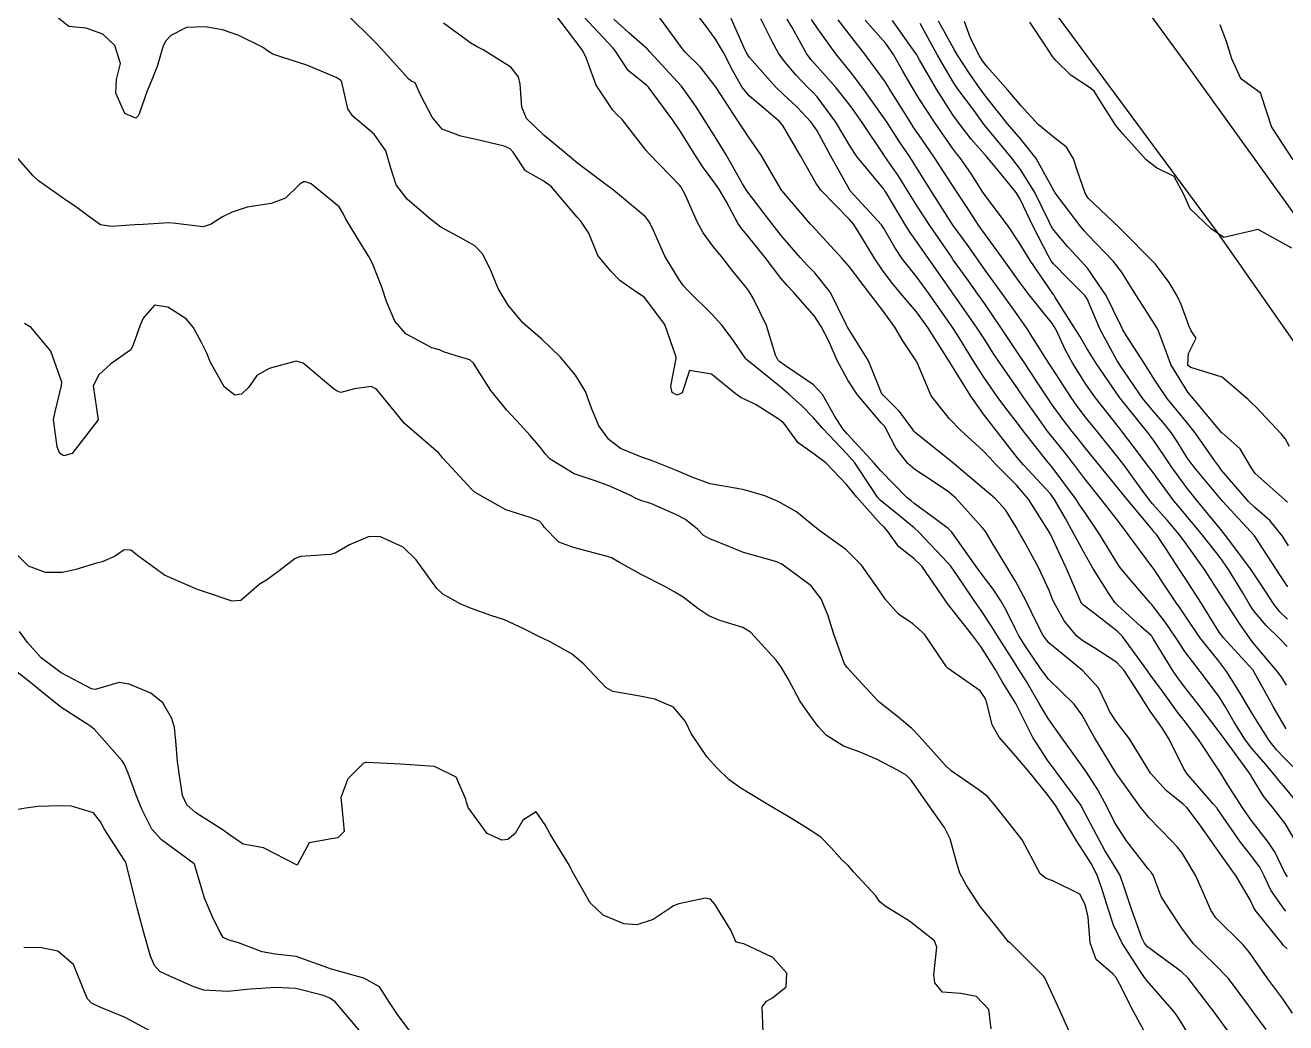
# Model space of a CAD drawing. Header units: metres. Extents: x 298520 to 308411, y 7433745 to 7450750.
# Drawn here: x 300041.2 to 300115.2, y 7449167.7 to 7449226.3 of the extents above; entities that cross this region are included whole.
import ezdxf

# ---------------------------------------------------------------- set-up
doc = ezdxf.new("R2010")
doc.units = ezdxf.units.M
doc.header["$LTSCALE"] = 10
for name, color, linetype in [('Curvas de Nivel 1m', 11, 'Continuous'), ('Curvas de Nivel 5m', 15, 'Continuous'), ('Linha Férrea', 251, 'TRACKS')]:
    doc.layers.add(name, color=color, linetype=linetype)
doc.linetypes.add('TRACKS', pattern='A,0.15,[130,ltypeshp.shx,S=0.25,R=0,X=0,Y=0],0.15', length=0.3)

msp = doc.modelspace()

# ---------------------------------------------------------------- linework, layer by layer
at = {"layer": 'Curvas de Nivel 1m', "flags": 128}
for points, elevation in [([(300109.967, 7449166.321), (300109.058, 7449167.792), (300108.848, 7449168.121), (300108.682, 7449168.336), (300107.09, 7449170.171), (300106.953, 7449170.361), (300106.627, 7449170.835), (300105.628, 7449172.375), (300105.129, 7449173.424), (300104.799, 7449174.385), (300104.41, 7449175.646), (300104.136, 7449176.395), (300103.811, 7449177.042), (300103.179, 7449178.035), (300102.931, 7449178.413), (300102.566, 7449179.042), (300101.739, 7449180.425), (300101.22, 7449181.119), (300100.14, 7449182.441), (300099.249, 7449183.501), (300098.395, 7449184.463), (300097.991, 7449185.19), (300097.678, 7449186.474), (300097.574, 7449186.764), (300097.29, 7449187.18), (300095.409, 7449188.499), (300095.304, 7449188.592), (300094.02, 7449190.513), (300093.339, 7449191.12), (300092.497, 7449191.686), (300091.729, 7449192.544), (300091.361, 7449193.098), (300090.322, 7449194.561), (300089.392, 7449195.49), (300087.873, 7449196.585), (300087.407, 7449196.956), (300086.501, 7449197.691), (300085.42, 7449198.298), (300084.628, 7449198.628), (300083.428, 7449198.994), (300083.015, 7449199.06), (300081.433, 7449199.344), (300080.407, 7449199.712), (300079.444, 7449200.128), (300077.982, 7449200.705), (300077.455, 7449200.886), (300076.15, 7449201.42), (300075.465, 7449201.941), (300074.893, 7449202.746), (300074.448, 7449203.791), (300074.094, 7449204.754), (300073.513, 7449205.722), (300072.623, 7449206.769), (300071.533, 7449207.837), (300071.022, 7449208.272), (300070.419, 7449208.797), (300069.558, 7449209.833), (300068.977, 7449210.816), (300068.537, 7449211.867), (300068.077, 7449212.825), (300067.598, 7449213.311), (300066.612, 7449213.854), (300065.608, 7449214.412), (300065.006, 7449214.866), (300063.63, 7449216.05), (300062.972, 7449216.887), (300062.666, 7449217.876), (300062.372, 7449218.893), (300061.677, 7449219.864), (300060.44, 7449220.919), (300060.131, 7449221.357), (300059.789, 7449222.929), (300059.769, 7449222.985), (300059.714, 7449223.045), (300059.443, 7449223.205), (300057.723, 7449223.914), (300056.323, 7449224.368), (300055.729, 7449224.558), (300055.482, 7449224.725), (300055.129, 7449224.979), (300053.743, 7449225.669), (300052.765, 7449225.992), (300051.75, 7449226.179), (300050.661, 7449226.125), (300049.742, 7449225.656), (300049.446, 7449225.344), (300049.292, 7449225.054), (300048.933, 7449223.846), (300048.617, 7449223.061), (300048.354, 7449222.416), (300047.884, 7449221.068), (300047.82, 7449220.94), (300047.689, 7449220.807), (300047.041, 7449221.077), (300046.506, 7449222.281), (300046.542, 7449223.082), (300046.777, 7449224.024), (300046.442, 7449225.083), (300045.743, 7449225.742), (300044.771, 7449226.082), (300043.749, 7449226.191), (300042.562, 7449227.132)], 698), ([(300112.53, 7449166.295), (300111.063, 7449168.31), (300109.517, 7449170.326), (300109.097, 7449170.712), (300108.148, 7449171.389), (300107.111, 7449172.151), (300106.944, 7449172.362), (300106.789, 7449172.692), (300106.17, 7449174.37), (300105.696, 7449175.836), (300105.489, 7449176.377), (300105.168, 7449176.925), (300104.607, 7449177.818), (300104.29, 7449178.393), (300103.271, 7449180.35), (300103.242, 7449180.41), (300103.232, 7449180.429), (300103.213, 7449180.456), (300101.753, 7449182.425), (300101.243, 7449183.117), (300100.388, 7449184.439), (300099.48, 7449186.249), (300099.377, 7449186.449), (300099.284, 7449186.604), (300098.574, 7449187.739), (300098.161, 7449188.467), (300097.322, 7449189.782), (300096.794, 7449190.485), (300095.351, 7449192.333), (300095.231, 7449192.501), (300094.981, 7449192.881), (300093.859, 7449194.515), (300093.387, 7449194.952), (300092.504, 7449195.643), (300091.867, 7449196.543), (300091.652, 7449196.793), (300091.408, 7449197.019), (300090.039, 7449198.564), (300089.434, 7449199.302), (300088.223, 7449200.582), (300087.458, 7449201.143), (300086.602, 7449201.74), (300085.976, 7449202.612), (300085.753, 7449202.893), (300085.478, 7449203.12), (300084.134, 7449203.986), (300083.489, 7449204.289), (300083.243, 7449204.397), (300082.902, 7449204.649), (300081.509, 7449205.769), (300080.204, 7449205.991), (300079.771, 7449204.687), (300079.491, 7449204.536), (300079.195, 7449204.693), (300079.114, 7449205.078), (300079.433, 7449206.691), (300079.435, 7449206.779), (300078.76, 7449208.698), (300077.566, 7449210.276), (300076.905, 7449210.72), (300076.127, 7449211.281), (300075.584, 7449211.827), (300074.816, 7449212.748), (300074.306, 7449214.053), (300073.818, 7449214.758), (300073.617, 7449215.001), (300072.099, 7449216.775), (300071.646, 7449217.109), (300070.578, 7449217.722), (300069.85, 7449218.807), (300069.666, 7449219.002), (300069.321, 7449219.161), (300067.674, 7449219.552), (300066.773, 7449219.747), (300065.682, 7449220.159), (300065.1, 7449220.866), (300064.4, 7449222.179), (300064.094, 7449222.876), (300063.843, 7449223.007), (300063.715, 7449223.094), (300062.095, 7449224.896), (300061.738, 7449225.269), (300060.055, 7449226.926)], 699), ([(300115.644, 7449168.254), (300115.075, 7449169.095), (300114.199, 7449170.273), (300113.737, 7449170.918), (300113.108, 7449171.83), (300112.714, 7449172.294), (300111.136, 7449173.862), (300110.843, 7449174.313), (300110.609, 7449174.855), (300109.969, 7449176.322), (300109.176, 7449177.638), (300108.868, 7449178.023), (300108.564, 7449178.339), (300107.204, 7449179.757), (300106.711, 7449180.365), (300105.313, 7449182.299), (300105.254, 7449182.38), (300105.233, 7449182.41), (300104.034, 7449184.398), (300103.759, 7449184.894), (300103.276, 7449185.754), (300102.788, 7449186.415), (300102.029, 7449187.157), (300101.297, 7449187.878), (300100.871, 7449188.434), (300099.936, 7449189.832), (300099.538, 7449190.448), (300099.337, 7449190.841), (300098.809, 7449191.919), (300098.502, 7449192.463), (300098.045, 7449193.155), (300097.369, 7449194.063), (300097.053, 7449194.483), (300096.191, 7449195.692), (300095.621, 7449196.498), (300095.405, 7449196.724), (300094.642, 7449197.277), (300093.42, 7449198.185), (300093.231, 7449198.332), (300093.009, 7449198.526), (300091.446, 7449200.108), (300091.051, 7449200.554), (300089.47, 7449202.28), (300089.222, 7449202.573), (300088.735, 7449203.323), (300088.018, 7449204.585), (300087.501, 7449205.161), (300085.858, 7449206.275), (300085.521, 7449206.506), (300085.406, 7449206.621), (300085.259, 7449206.889), (300084.736, 7449208.628), (300083.956, 7449210.247), (300083.711, 7449210.639), (300083.575, 7449210.831), (300082.764, 7449211.831), (300082.103, 7449212.662), (300081.872, 7449212.942), (300081.599, 7449213.268), (300081.01, 7449214.079), (300080.689, 7449214.679), (300079.923, 7449216.403), (300079.768, 7449216.688), (300079.721, 7449216.766), (300079.645, 7449216.862), (300077.845, 7449218.708), (300077.666, 7449218.919), (300076.264, 7449220.731), (300075.965, 7449221.005), (300075.698, 7449221.269), (300074.718, 7449222.75), (300074.14, 7449224.345), (300073.95, 7449224.758), (300073.737, 7449225.057), (300072.425, 7449226.773)], 701), ([(300115.322, 7449172.047), (300115.113, 7449172.236), (300115.007, 7449172.369), (300113.474, 7449174.285), (300113.349, 7449174.491), (300113.149, 7449174.916), (300112.334, 7449176.298), (300111.179, 7449177.922), (300110.903, 7449178.313), (300110.15, 7449179.37), (300109.426, 7449180.328), (300109.215, 7449180.532), (300108.213, 7449181.336), (300107.301, 7449182.359), (300107.234, 7449182.46), (300106.064, 7449184.372), (300105.273, 7449185.388), (300104.882, 7449185.989), (300104.713, 7449186.389), (300104.25, 7449187.354), (300103.303, 7449188.379), (300101.327, 7449190.007), (300100.996, 7449190.433), (300100.621, 7449191.156), (300099.993, 7449192.444), (300099.365, 7449193.63), (300099.057, 7449194.142), (300098.853, 7449194.458), (300097.986, 7449195.879), (300097.639, 7449196.476), (300097.545, 7449196.619), (300097.406, 7449196.779), (300095.857, 7449198.496), (300095.429, 7449198.876), (300094.359, 7449199.59), (300093.448, 7449200.19), (300093.047, 7449200.526), (300092.344, 7449201.419), (300091.775, 7449202.545), (300091.658, 7449202.731), (300091.477, 7449202.923), (300090.076, 7449204.564), (300089.506, 7449205.416), (300088.888, 7449206.576), (300088.399, 7449207.716), (300087.956, 7449208.586), (300087.552, 7449209.181), (300086.306, 7449210.609), (300085.949, 7449210.987), (300085.581, 7449211.405), (300084.651, 7449212.629), (300083.606, 7449213.942), (300083.28, 7449214.315), (300083.051, 7449214.648), (300082.38, 7449215.904), (300081.931, 7449216.657), (300081.647, 7449217.069), (300080.965, 7449217.979), (300080.516, 7449218.677), (300080.201, 7449219.212), (300079.683, 7449220.031), (300079.224, 7449220.695), (300077.798, 7449222.623), (300077.731, 7449222.71), (300077.713, 7449222.726), (300076.611, 7449223.616), (300075.861, 7449224.738), (300075.735, 7449224.908), (300074.01, 7449226.758)], 702), ([(300115.247, 7449174.259), (300115.144, 7449174.37), (300114.359, 7449175.476), (300113.993, 7449176.278), (300113.719, 7449176.833), (300113.176, 7449177.55), (300112.586, 7449178.296), (300111.213, 7449180.284), (300111.195, 7449180.31), (300110.973, 7449180.555), (300109.43, 7449182.328), (300109.238, 7449182.64), (300108.398, 7449184.343), (300107.957, 7449185.037), (300107.279, 7449185.99), (300107.032, 7449186.363), (300106.607, 7449187.049), (300105.741, 7449188.376), (300105.31, 7449188.847), (300104.018, 7449189.698), (300103.329, 7449190.124), (300102.976, 7449190.405), (300102.228, 7449191.303), (300101.597, 7449192.426), (300101.525, 7449192.598), (300101.359, 7449193.036), (300100.712, 7449194.437), (300099.869, 7449195.972), (300099.596, 7449196.448), (300099.406, 7449196.804), (300098.775, 7449197.818), (300098.176, 7449198.469), (300097.432, 7449199.114), (300095.781, 7449200.497), (300095.456, 7449200.76), (300094.283, 7449201.693), (300093.471, 7449202.35), (300093.391, 7449202.44), (300093.338, 7449202.522), (300092.541, 7449203.592), (300091.583, 7449204.549), (300091.495, 7449204.672), (300090.724, 7449206.558), (300089.542, 7449208.478), (300089.483, 7449208.571), (300089.419, 7449208.698), (300088.5, 7449210.581), (300087.584, 7449211.724), (300087.15, 7449212.158), (300086.737, 7449212.603), (300086.196, 7449213.208), (300085.606, 7449213.918), (300085.048, 7449214.626), (300083.64, 7449216.46), (300083.516, 7449216.641), (300083.327, 7449216.962), (300082.37, 7449218.653), (300081.68, 7449219.768), (300081.333, 7449220.311), (300081.118, 7449220.669), (300080.563, 7449221.539), (300079.732, 7449222.69), (300077.886, 7449224.708), (300077.735, 7449224.865), (300076.649, 7449225.827), (300075.761, 7449226.626)], 703), ([(300115.343, 7449176.258), (300115.166, 7449176.549), (300114.613, 7449177.704), (300114.234, 7449178.274), (300113.202, 7449179.593), (300112.714, 7449180.295), (300111.808, 7449181.724), (300111.445, 7449182.308), (300111.238, 7449182.637), (300110.119, 7449184.321), (300109.274, 7449185.437), (300108.879, 7449185.936), (300108.588, 7449186.34), (300108.042, 7449187.1), (300107.3, 7449188.11), (300107.119, 7449188.362), (300106.615, 7449189.066), (300105.648, 7449190.377), (300105.336, 7449190.694), (300104.014, 7449191.726), (300103.351, 7449192.215), (300103.26, 7449192.31), (300103.207, 7449192.402), (300102.645, 7449193.69), (300102.337, 7449194.416), (300101.403, 7449196.43), (300100.128, 7449198.443), (300099.435, 7449199.251), (300098.2, 7449200.469), (300097.849, 7449200.867), (300097.461, 7449201.285), (300096.124, 7449202.493), (300095.479, 7449203.151), (300094.409, 7449204.511), (300093.581, 7449206.46), (300093.547, 7449206.52), (300093.523, 7449206.552), (300092.744, 7449207.74), (300092.274, 7449208.539), (300091.558, 7449209.544), (300090.769, 7449210.558), (300089.588, 7449212.101), (300089.186, 7449212.574), (300087.61, 7449214.275), (300087.46, 7449214.441), (300087.329, 7449214.594), (300085.642, 7449216.57), (300085.604, 7449216.62), (300085.544, 7449216.721), (300084.416, 7449218.632), (300083.679, 7449219.716), (300083.043, 7449220.647), (300081.772, 7449222.6), (300081.731, 7449222.66), (300081.713, 7449222.69), (300080.862, 7449223.811), (300079.963, 7449224.687), (300079.849, 7449224.802), (300079.737, 7449224.954), (300078.477, 7449226.703)], 704), ([(300116.22, 7449180.25), (300115.225, 7449181.476), (300114.86, 7449181.896), (300114.565, 7449182.27), (300113.954, 7449182.993), (300113.248, 7449183.791), (300112.872, 7449184.294), (300112.217, 7449185.353), (300111.665, 7449186.306), (300111.289, 7449186.888), (300110.21, 7449188.321), (300109.32, 7449189.497), (300108.755, 7449190.339), (300108.184, 7449191.19), (300107.352, 7449192.27), (300107.279, 7449192.361), (300106.667, 7449193.06), (300105.545, 7449194.378), (300105.377, 7449194.625), (300104.3, 7449196.391), (300103.416, 7449197.689), (300103.132, 7449198.116), (300102.941, 7449198.407), (300101.452, 7449200.395), (300101.424, 7449200.43), (300101.291, 7449200.595), (300099.819, 7449202.447), (300099.477, 7449202.895), (300098.8, 7449203.774), (300098.282, 7449204.468), (300097.51, 7449205.597), (300096.944, 7449206.486), (300095.935, 7449208.1), (300095.682, 7449208.499), (300095.546, 7449208.697), (300094.273, 7449210.513), (300093.582, 7449211.45), (300093.11, 7449212.049), (300092.728, 7449212.533), (300092.268, 7449213.209), (300091.611, 7449214.376), (300091.491, 7449214.551), (300089.643, 7449216.551), (300089.628, 7449216.57), (300089.602, 7449216.611), (300088.512, 7449218.582), (300087.686, 7449220.111), (300087.347, 7449220.595), (300086.539, 7449221.445), (300085.709, 7449222.218), (300085.289, 7449222.624), (300083.73, 7449224.375), (300083.559, 7449224.642), (300083.404, 7449224.977), (300082.659, 7449226.651)], 706), ([(300116.142, 7449182.251), (300115.242, 7449183.163), (300114.702, 7449183.722), (300114.263, 7449184.275), (300113.276, 7449185.849), (300113.018, 7449186.293), (300112.625, 7449186.961), (300111.79, 7449188.305), (300111.312, 7449188.921), (300110.197, 7449190.321), (300109.345, 7449191.572), (300109.047, 7449192.032), (300108.83, 7449192.338), (300108.229, 7449193.215), (300107.465, 7449194.359), (300107.375, 7449194.489), (300105.983, 7449196.374), (300105.41, 7449197.126), (300104.429, 7449198.39), (300103.442, 7449199.641), (300102.846, 7449200.409), (300102.235, 7449201.193), (300101.47, 7449202.138), (300101.242, 7449202.432), (300100.628, 7449203.292), (300099.823, 7449204.447), (300099.5, 7449204.915), (300098.422, 7449206.467), (300098.06, 7449207.004), (300097.536, 7449207.825), (300097.107, 7449208.484), (300096.039, 7449210.022), (300095.704, 7449210.498), (300095.649, 7449210.574), (300095.575, 7449210.68), (300094.292, 7449212.513), (300093.603, 7449213.482), (300093.175, 7449214.093), (300092.901, 7449214.531), (300091.783, 7449216.406), (300091.695, 7449216.549), (300091.675, 7449216.582), (300091.644, 7449216.621), (300090.043, 7449218.566), (300089.671, 7449219.129), (300088.807, 7449220.579), (300087.708, 7449222.052), (300087.449, 7449222.332), (300087.174, 7449222.598), (300086.458, 7449223.347), (300085.729, 7449224.206), (300085.436, 7449224.623), (300085.068, 7449225.302), (300084.4, 7449226.634)], 707), ([(300115.263, 7449184.954), (300114.508, 7449186.272), (300114.067, 7449187.055), (300113.396, 7449188.289), (300113.305, 7449188.412), (300111.588, 7449190.307), (300111.336, 7449190.64), (300110.287, 7449192.321), (300109.367, 7449193.751), (300109.138, 7449194.101), (300108.98, 7449194.336), (300108.195, 7449195.544), (300107.639, 7449196.356), (300107.535, 7449196.489), (300107.406, 7449196.637), (300105.962, 7449198.375), (300105.433, 7449199.028), (300104.327, 7449200.391), (300103.463, 7449201.451), (300103.043, 7449201.981), (300102.695, 7449202.412), (300102.164, 7449203.104), (300101.489, 7449204.039), (300101.22, 7449204.433), (300100.64, 7449205.304), (300099.894, 7449206.446), (300099.528, 7449206.991), (300098.941, 7449207.863), (300098.543, 7449208.465), (300097.564, 7449209.902), (300097.16, 7449210.476), (300096.497, 7449211.401), (300095.711, 7449212.498), (300095.662, 7449212.568), (300095.595, 7449212.661), (300094.324, 7449214.513), (300093.629, 7449215.582), (300093.047, 7449216.529), (300092.502, 7449217.388), (300091.695, 7449218.55), (300091.68, 7449218.567), (300091.663, 7449218.597), (300090.355, 7449220.563), (300089.702, 7449221.476), (300088.821, 7449222.579), (300087.725, 7449223.822), (300087.361, 7449224.227), (300087.085, 7449224.6), (300086.234, 7449226.134), (300085.958, 7449226.617)], 708), ([(300115.295, 7449187.518), (300115.005, 7449187.97), (300114.799, 7449188.268), (300113.329, 7449190.008), (300113.104, 7449190.292), (300112.557, 7449191.082), (300111.758, 7449192.306), (300111.359, 7449192.945), (300110.463, 7449194.319), (300109.395, 7449195.818), (300108.999, 7449196.336), (300108.272, 7449197.208), (300107.421, 7449198.166), (300107.261, 7449198.362), (300106.749, 7449199.052), (300105.78, 7449200.377), (300105.457, 7449200.805), (300104.175, 7449202.393), (300103.481, 7449203.257), (300102.982, 7449203.902), (300102.626, 7449204.413), (300101.518, 7449206.128), (300101.322, 7449206.432), (300100.949, 7449207.016), (300100.043, 7449208.445), (300099.553, 7449209.15), (300098.616, 7449210.46), (300097.587, 7449211.886), (300097.34, 7449212.224), (300097.163, 7449212.476), (300096.516, 7449213.4), (300095.694, 7449214.499), (300095.615, 7449214.62), (300094.431, 7449216.512), (300093.655, 7449217.753), (300093.359, 7449218.224), (300093.152, 7449218.528), (300092.549, 7449219.414), (300091.819, 7449220.548), (300091.686, 7449220.755), (300090.4, 7449222.563), (300089.722, 7449223.44), (300088.805, 7449224.579), (300087.755, 7449226.044), (300087.387, 7449226.596)], 709), ([(300115.344, 7449191.396), (300114.903, 7449191.821), (300114.538, 7449192.272), (300114.07, 7449192.989), (300113.371, 7449194.063), (300113.213, 7449194.292), (300112.73, 7449194.949), (300111.708, 7449196.307), (300111.407, 7449196.687), (300110.063, 7449198.324), (300109.435, 7449199.106), (300108.52, 7449200.344), (300108.093, 7449200.985), (300107.468, 7449201.904), (300107.125, 7449202.363), (300105.493, 7449204.38), (300104.127, 7449206.394), (300103.532, 7449207.316), (300103.136, 7449208.004), (300102.899, 7449208.41), (300101.674, 7449210.326), (300101.608, 7449210.429), (300101.592, 7449210.449), (300101.573, 7449210.471), (300100.231, 7449212.444), (300099.603, 7449213.468), (300098.951, 7449214.457), (300097.639, 7449216.193), (300097.448, 7449216.473), (300096.744, 7449217.574), (300096.095, 7449218.494), (300095.906, 7449218.737), (300095.668, 7449219.044), (300094.647, 7449220.51), (300093.704, 7449221.944), (300093.345, 7449222.526), (300092.753, 7449223.564), (300092.194, 7449224.543), (300091.742, 7449225.183), (300090.532, 7449226.562)], 711), ([(300115.363, 7449193.291), (300114.979, 7449193.876), (300114.724, 7449194.27), (300113.403, 7449196.29), (300111.548, 7449198.309), (300111.425, 7449198.448), (300109.854, 7449200.326), (300109.458, 7449200.875), (300108.902, 7449201.773), (300108.518, 7449202.344), (300108.05, 7449202.922), (300107.485, 7449203.559), (300106.835, 7449204.367), (300105.521, 7449206.281), (300105.457, 7449206.381), (300105.341, 7449206.566), (300104.347, 7449208.392), (300103.57, 7449210.193), (300103.437, 7449210.402), (300102.504, 7449211.338), (300101.591, 7449212.259), (300101.464, 7449212.431), (300101.289, 7449212.74), (300100.407, 7449214.442), (300099.637, 7449216.046), (300099.396, 7449216.452), (300098.178, 7449217.945), (300097.733, 7449218.469), (300097.664, 7449218.55), (300096.762, 7449219.572), (300096.046, 7449220.495), (300095.69, 7449220.995), (300094.723, 7449222.51), (300093.73, 7449224.231), (300093.628, 7449224.418), (300093.562, 7449224.523), (300093.118, 7449225.154), (300092.128, 7449226.545)], 712), ([(300115.394, 7449195.697), (300115.06, 7449196.265), (300114.314, 7449197.179), (300113.419, 7449197.947), (300113.061, 7449198.294), (300111.451, 7449200.171), (300111.34, 7449200.311), (300111.052, 7449200.719), (300109.914, 7449202.326), (300109.479, 7449202.892), (300108.821, 7449203.675), (300108.276, 7449204.348), (300107.51, 7449205.488), (300106.965, 7449206.366), (300105.882, 7449208.034), (300105.664, 7449208.379), (300105.547, 7449208.634), (300104.685, 7449210.389), (300103.589, 7449212.007), (300103.405, 7449212.217), (300103.218, 7449212.406), (300102.444, 7449213.26), (300101.611, 7449214.228), (300101.485, 7449214.431), (300101.368, 7449214.681), (300100.503, 7449216.441), (300099.656, 7449217.802), (300099.152, 7449218.455), (300097.681, 7449220.24), (300097.577, 7449220.367), (300097.493, 7449220.473), (300096.908, 7449221.268), (300095.995, 7449222.496), (300095.878, 7449222.661), (300095.717, 7449222.909), (300094.785, 7449224.509), (300093.761, 7449226.375)], 713), ([(300115.351, 7449198.261), (300113.448, 7449199.948), (300113.205, 7449200.292), (300112.573, 7449201.402), (300111.52, 7449202.309), (300111.49, 7449202.327), (300111.473, 7449202.349), (300109.822, 7449204.327), (300109.499, 7449204.722), (300108.493, 7449206.345), (300108.227, 7449207.047), (300107.745, 7449208.357), (300107.676, 7449208.49), (300107.548, 7449208.696), (300106.481, 7449210.371), (300105.587, 7449211.786), (300105.126, 7449212.385), (300103.609, 7449213.962), (300103.396, 7449214.189), (300103.213, 7449214.406), (300101.79, 7449216.278), (300101.686, 7449216.429), (300101.668, 7449216.454), (300101.644, 7449216.516), (300100.58, 7449218.441), (300099.674, 7449219.582), (300098.92, 7449220.458), (300097.706, 7449221.982), (300097.332, 7449222.476), (300096.662, 7449223.426), (300095.961, 7449224.497), (300095.739, 7449224.887), (300094.838, 7449226.509)], 714), ([(300115.602, 7449213.174), (300113.613, 7449214.28), (300111.608, 7449213.808), (300110.858, 7449214.318), (300109.63, 7449215.493), (300109.248, 7449216.336), (300108.685, 7449217.376), (300107.658, 7449217.893), (300107.049, 7449218.366), (300105.678, 7449219.89), (300105.267, 7449220.384), (300104.427, 7449221.668), (300103.992, 7449222.397), (300103.715, 7449222.607), (300102.626, 7449223.321), (300101.731, 7449224.194), (300101.541, 7449224.432), (300101.14, 7449225.038), (300100.209, 7449226.446)], 716), ([(300111.369, 7449226.314), (300111.748, 7449225.33), (300112.058, 7449224.305), (300112.586, 7449223.161), (300113.714, 7449222.34), (300113.764, 7449222.279), (300113.787, 7449222.204), (300114.4, 7449220.273), (300115.664, 7449218.37)], 716), ([(300107.049, 7449166.999), (300106.29, 7449168.368), (300105.482, 7449169.981), (300105.257, 7449170.378), (300105.095, 7449170.554), (300104.112, 7449171.404), (300103.747, 7449172.4), (300103.631, 7449173.907), (300103.515, 7449174.404), (300103.428, 7449174.688), (300103.151, 7449175.254), (300101.557, 7449176.028), (300101.16, 7449176.168), (300100.808, 7449176.434), (300100.421, 7449177.187), (300099.759, 7449178.444), (300099.194, 7449179.171), (300098.154, 7449180.466), (300097.723, 7449180.978), (300097.222, 7449181.363), (300095.582, 7449182.497), (300095.238, 7449182.815), (300093.727, 7449184.515), (300093.268, 7449184.981), (300092.428, 7449185.687), (300091.33, 7449186.549), (300091.309, 7449186.575), (300091.283, 7449186.598), (300089.445, 7449188.569), (300089.306, 7449188.805), (300088.674, 7449190.58), (300088.356, 7449191.597), (300087.951, 7449192.591), (300087.364, 7449193.345), (300085.632, 7449194.616), (300085.467, 7449194.702), (300085.384, 7449194.737), (300085.199, 7449194.807), (300083.39, 7449195.308), (300082.43, 7449195.692), (300081.397, 7449196.108), (300081.035, 7449196.31), (300080.679, 7449196.677), (300079.971, 7449197.247), (300079.412, 7449197.548), (300077.94, 7449198.183), (300077.419, 7449198.348), (300077.153, 7449198.447), (300076.629, 7449198.722), (300075.431, 7449199.251), (300074.665, 7449199.517), (300073.441, 7449199.935), (300072.028, 7449200.781), (300071.744, 7449201.074), (300071.46, 7449201.464), (300070.858, 7449202.181), (300070.29, 7449202.798), (300069.486, 7449203.663), (300068.537, 7449204.82), (300067.519, 7449206.432), (300067.298, 7449206.611), (300066.508, 7449206.845), (300065.754, 7449207.085), (300065.526, 7449207.197), (300065.064, 7449207.328), (300063.536, 7449208.148), (300062.903, 7449208.886), (300062.403, 7449210.049), (300062.132, 7449210.894), (300061.587, 7449212.269), (300061.369, 7449212.682), (300061.231, 7449212.905), (300060.612, 7449213.924), (300060.005, 7449214.924), (300059.875, 7449215.176), (300059.63, 7449215.61), (300057.979, 7449216.947), (300057.644, 7449217.079), (300057.524, 7449217.071), (300057.336, 7449216.953), (300056.483, 7449216.113), (300055.631, 7449215.805), (300054.23, 7449215.592), (300053.627, 7449215.396), (300053.345, 7449215.283), (300052.769, 7449215.009), (300052.071, 7449214.561), (300051.614, 7449214.423), (300050.04, 7449214.621), (300049.617, 7449214.659), (300048.108, 7449214.572), (300047.615, 7449214.536), (300046.259, 7449214.438), (300045.615, 7449214.552), (300044.838, 7449215.102), (300044.146, 7449215.631), (300043.631, 7449215.96), (300041.967, 7449217.137), (300041.646, 7449217.43), (300040.118, 7449219.155)], 697), ([(300102.735, 7449166.724), (300101.964, 7449168.421), (300101.091, 7449170.327), (300101.01, 7449170.431), (300099.112, 7449172.337), (300099.044, 7449172.383), (300098.948, 7449172.452), (300098.21, 7449173.38), (300097.334, 7449174.477), (300097.253, 7449174.587), (300097.145, 7449174.736), (300096.457, 7449175.788), (300096.095, 7449176.491), (300095.875, 7449177.198), (300095.534, 7449178.496), (300095.193, 7449179.161), (300094.239, 7449180.51), (300093.227, 7449181.942), (300092.939, 7449182.233), (300092.436, 7449182.532), (300091.242, 7449183.148), (300090.232, 7449183.576), (300089.253, 7449183.942), (300088.25, 7449184.585), (300087.764, 7449185.088), (300087.274, 7449185.755), (300086.688, 7449186.606), (300086.011, 7449187.898), (300085.583, 7449188.617), (300085.308, 7449188.985), (300083.792, 7449190.635), (300083.335, 7449190.898), (300081.992, 7449191.313), (300081.342, 7449191.59), (300080.698, 7449192.028), (300079.846, 7449192.685), (300079.357, 7449192.984), (300078.753, 7449193.305), (300077.372, 7449194.01), (300076.099, 7449194.729), (300075.638, 7449194.989), (300075.386, 7449195.077), (300074.935, 7449195.197), (300073.391, 7449195.602), (300072.539, 7449195.917), (300071.68, 7449196.786), (300071.572, 7449196.955), (300071.406, 7449197.14), (300070.846, 7449197.358), (300069.413, 7449197.817), (300067.624, 7449198.828), (300067.426, 7449199.01), (300065.718, 7449200.856), (300065.598, 7449201.001), (300065.456, 7449201.158), (300063.473, 7449202.88), (300061.822, 7449204.897), (300061.504, 7449205.051), (300060.52, 7449204.915), (300059.728, 7449204.698), (300059.501, 7449204.774), (300059.284, 7449204.932), (300057.518, 7449206.429), (300057.098, 7449206.535), (300055.514, 7449206.107), (300054.799, 7449205.698), (300054.311, 7449204.992), (300053.882, 7449204.611), (300053.496, 7449204.547), (300052.887, 7449205.006), (300052.078, 7449206.454), (300051.848, 7449207.017), (300051.529, 7449207.676), (300051.055, 7449208.544), (300050.63, 7449209.034), (300049.553, 7449209.71), (300048.786, 7449209.826), (300048.109, 7449209.064), (300047.946, 7449208.659), (300047.527, 7449207.491), (300047.383, 7449207.213), (300047.195, 7449207.073), (300046.215, 7449206.384), (300045.509, 7449205.732), (300045.17, 7449205.095), (300045.473, 7449203.09), (300043.938, 7449201.113), (300043.451, 7449200.976), (300043.215, 7449201.122), (300043.06, 7449201.52), (300042.841, 7449203.126), (300042.955, 7449203.652), (300043.324, 7449205.122), (300043.325, 7449205.302), (300042.683, 7449207.128), (300041.537, 7449208.519), (300041.143, 7449208.75)], 696), ([(300084.539, 7449167.137), (300084.487, 7449168.626), (300084.729, 7449168.971), (300085.078, 7449169.159), (300085.883, 7449169.814), (300085.934, 7449170.612), (300085.102, 7449171.529), (300083.412, 7449172.335), (300083.11, 7449172.392), (300082.924, 7449172.456), (300082.858, 7449172.644), (300082.639, 7449173.129), (300081.696, 7449174.662), (300081.438, 7449174.958), (300081.146, 7449175.01), (300079.585, 7449174.686), (300079.269, 7449174.56), (300079.14, 7449174.465), (300078.077, 7449173.757), (300077.124, 7449173.451), (300076.349, 7449173.503), (300075.132, 7449174.01), (300074.382, 7449174.748), (300073.324, 7449176.596), (300073.245, 7449176.759), (300073.165, 7449176.925), (300072.023, 7449178.778), (300071.728, 7449179.312), (300071.206, 7449180.075), (300070.413, 7449179.586), (300069.965, 7449178.802), (300069.545, 7449178.449), (300069.187, 7449178.421), (300068.325, 7449178.819), (300067.208, 7449180.332), (300067.094, 7449180.714), (300067.069, 7449180.832), (300066.498, 7449182.113), (300065.232, 7449182.742), (300063.233, 7449182.88), (300061.234, 7449182.982), (300061.172, 7449182.972), (300061.042, 7449182.912), (300060.128, 7449182.017), (300059.725, 7449180.925), (300059.783, 7449180.348), (300059.921, 7449178.923), (300059.555, 7449178.559), (300059.186, 7449178.498), (300057.87, 7449178.255), (300057.163, 7449176.95), (300055.178, 7449177.977), (300053.99, 7449178.183), (300053.189, 7449178.738), (300052.818, 7449179.004), (300051.203, 7449180.024), (300050.672, 7449180.492), (300050.417, 7449181.032), (300050.26, 7449182.071), (300050.13, 7449183.037), (300050.038, 7449184.251), (300049.952, 7449185.04), (300049.788, 7449185.562), (300049.277, 7449186.474), (300048.566, 7449187.057), (300047.291, 7449187.58), (300046.699, 7449187.672), (300045.285, 7449187.267), (300045.075, 7449187.313), (300043.3, 7449188.236), (300042.128, 7449189.132), (300041.322, 7449190.032), (300040.848, 7449190.667)], 694), ([(300064.04, 7449166.87), (300063.063, 7449168.188), (300062.583, 7449168.887), (300062, 7449169.815), (300061.087, 7449170.324), (300059.184, 7449170.837), (300059.092, 7449170.871), (300058.966, 7449170.931), (300057.099, 7449171.581), (300055.865, 7449171.733), (300055.102, 7449171.866), (300053.712, 7449172.389), (300053.109, 7449172.569), (300052.817, 7449172.711), (300052.628, 7449173.005), (300052.173, 7449173.964), (300051.719, 7449175.014), (300051.161, 7449176.87), (300051.131, 7449176.989), (300051.105, 7449177.021), (300049.184, 7449178.438), (300048.628, 7449179.056), (300048.033, 7449180.233), (300047.705, 7449181.065), (300047.226, 7449182.349), (300047.018, 7449182.86), (300046.883, 7449183.075), (300045.26, 7449184.917), (300045.03, 7449185.102), (300043.274, 7449186.219), (300042.157, 7449187.131), (300041.293, 7449187.832), (300039.543, 7449189.167)], 693), ([(300061.044, 7449166.991), (300059.398, 7449168.927), (300059.075, 7449169.151), (300058.705, 7449169.306), (300057.081, 7449169.717), (300055.874, 7449169.761), (300055.08, 7449169.718), (300054.404, 7449169.662), (300053.078, 7449169.534), (300051.675, 7449169.617), (300051.081, 7449169.799), (300049.723, 7449170.407), (300049.09, 7449170.716), (300048.775, 7449171.053), (300048.545, 7449171.609), (300048.13, 7449173.06), (300047.754, 7449174.443), (300047.597, 7449175.065), (300047.161, 7449176.886), (300047.123, 7449177.031), (300047.111, 7449177.071), (300047.039, 7449177.198), (300045.825, 7449179.091), (300045.6, 7449179.497), (300045.202, 7449180.033), (300043.901, 7449180.418), (300043.206, 7449180.442), (300041.943, 7449180.396), (300041.205, 7449180.306), (300040.149, 7449180.102)], 692), ([(300048.832, 7449167.052), (300047.057, 7449168.008), (300045.521, 7449168.639), (300045.069, 7449168.844), (300044.845, 7449169.102), (300044.661, 7449169.52), (300044.029, 7449171.111), (300043.105, 7449171.893), (300042.132, 7449172.105), (300041.108, 7449172.113)], 691)]:
    msp.add_lwpolyline(points, dxfattribs=dict(at, elevation=elevation))
at = {"layer": 'Curvas de Nivel 5m', "flags": 128}
for points, elevation in [([(300115.875, 7449178.253), (300115.2, 7449179.39), (300114.53, 7449180.27), (300113.938, 7449180.997), (300113.232, 7449182.165), (300113.161, 7449182.291), (300112.964, 7449182.566), (300111.676, 7449184.306), (300111.268, 7449184.862), (300110.16, 7449186.321), (300109.294, 7449187.426), (300108.906, 7449187.943), (300108.632, 7449188.34), (300107.479, 7449190.21), (300107.386, 7449190.359), (300107.365, 7449190.391), (300107.334, 7449190.426), (300106.735, 7449190.97), (300105.351, 7449192.216), (300105.198, 7449192.382), (300104.84, 7449192.903), (300103.914, 7449194.395), (300103.387, 7449195.332), (300102.797, 7449196.409), (300102.293, 7449197.299), (300101.665, 7449198.426), (300101.428, 7449198.753), (300099.828, 7449200.446), (300099.457, 7449200.878), (300098.769, 7449201.764), (300098.224, 7449202.469), (300097.898, 7449202.895), (300097.482, 7449203.436), (300096.748, 7449204.487), (300095.522, 7449206.443), (300095.488, 7449206.5), (300095.429, 7449206.595), (300094.213, 7449208.513), (300093.557, 7449209.428), (300092.617, 7449210.534), (300092.138, 7449211.101), (300091.586, 7449211.83), (300091.093, 7449212.555), (300090.325, 7449213.844), (300089.864, 7449214.567), (300089.617, 7449214.861), (300087.933, 7449216.587), (300087.647, 7449216.966), (300087.062, 7449218.004), (300086.724, 7449218.604), (300085.689, 7449220.385), (300085.478, 7449220.622), (300083.708, 7449222.118), (300083.288, 7449222.644), (300082.74, 7449223.632), (300082.208, 7449224.655), (300081.745, 7449225.445), (300081.229, 7449226.142), (300080.815, 7449226.674)], 705), ([(300114.087, 7449167.308), (300113.358, 7449168.286), (300113.069, 7449168.691), (300111.877, 7449170.302), (300111.101, 7449171.1), (300109.819, 7449172.323), (300109.127, 7449173.261), (300108.409, 7449174.341), (300107.923, 7449175.121), (300107.45, 7449176.356), (300107.342, 7449176.535), (300107.167, 7449176.737), (300105.887, 7449178.373), (300105.199, 7449179.443), (300104.728, 7449180.387), (300104.202, 7449181.374), (300103.531, 7449182.406), (300103.239, 7449182.829), (300102.085, 7449184.422), (300101.274, 7449185.571), (300100.745, 7449186.435), (300100.004, 7449187.734), (300099.568, 7449188.447), (300099.309, 7449188.846), (300098.272, 7449190.466), (300097.917, 7449191.05), (300097.347, 7449191.903), (300096.929, 7449192.484), (300095.989, 7449193.872), (300095.561, 7449194.498), (300095.376, 7449194.73), (300093.659, 7449196.517), (300093.405, 7449196.749), (300092.431, 7449197.553), (300091.421, 7449198.372), (300091.257, 7449198.552), (300090.93, 7449199.056), (300089.928, 7449200.565), (300089.458, 7449201.11), (300088.053, 7449202.584), (300087.479, 7449203.228), (300086.81, 7449203.924), (300086.055, 7449204.612), (300085.5, 7449205.074), (300083.551, 7449206.64), (300083.523, 7449206.671), (300082.726, 7449207.843), (300082.113, 7449208.661), (300081.552, 7449209.288), (300080.111, 7449210.685), (300079.857, 7449210.968), (300079.58, 7449211.353), (300078.763, 7449212.698), (300078.093, 7449214.221), (300077.868, 7449214.707), (300077.618, 7449215.021), (300075.979, 7449216.394), (300075.642, 7449216.662), (300075.54, 7449216.741), (300073.657, 7449218.143), (300072.907, 7449218.768), (300071.678, 7449219.796), (300070.641, 7449220.796), (300070.356, 7449221.457), (300070.268, 7449222.802), (300070.155, 7449223.241), (300069.723, 7449223.796), (300068.088, 7449224.826), (300067.735, 7449224.992), (300067.361, 7449225.211), (300065.756, 7449226.382)], 700), ([(300115.326, 7449189.788), (300114.879, 7449190.267), (300114.09, 7449191.028), (300113.349, 7449191.911), (300113.098, 7449192.293), (300112.714, 7449192.941), (300111.884, 7449194.305), (300111.383, 7449195.006), (300110.345, 7449196.321), (300109.414, 7449197.459), (300109.014, 7449197.931), (300108.675, 7449198.341), (300107.448, 7449199.999), (300107.179, 7449200.363), (300106.284, 7449201.553), (300105.657, 7449202.378), (300105.475, 7449202.611), (300104.072, 7449204.394), (300103.505, 7449205.196), (300102.728, 7449206.412), (300102.298, 7449207.186), (300101.728, 7449208.427), (300101.547, 7449208.725), (300100.165, 7449210.444), (300099.581, 7449211.222), (300098.692, 7449212.459), (300097.608, 7449213.953), (300097.393, 7449214.255), (300097.239, 7449214.476), (300096.446, 7449215.673), (300095.907, 7449216.496), (300095.802, 7449216.655), (300095.647, 7449216.892), (300094.583, 7449218.511), (300093.676, 7449219.836), (300093.396, 7449220.24), (300093.211, 7449220.527), (300092.345, 7449221.899), (300091.939, 7449222.547), (300091.856, 7449222.69), (300091.717, 7449222.924), (300090.519, 7449224.562), (300089.748, 7449225.551), (300088.947, 7449226.578)], 710), ([(300115.466, 7449201.53), (300115.2, 7449201.994), (300115.002, 7449202.265), (300113.489, 7449203.851), (300113.267, 7449204.06), (300113.04, 7449204.287), (300111.512, 7449205.61), (300109.672, 7449206.177), (300109.522, 7449206.265), (300109.494, 7449206.33), (300109.53, 7449207.001), (300109.972, 7449207.892), (300109.689, 7449208.329), (300109.546, 7449208.64), (300109.096, 7449209.875), (300108.886, 7449210.34), (300108.402, 7449211.168), (300107.592, 7449212.228), (300107.467, 7449212.361), (300105.612, 7449214.242), (300105.464, 7449214.381), (300103.639, 7449216.113), (300103.457, 7449216.403), (300102.997, 7449217.75), (300102.776, 7449218.413), (300102.363, 7449219.113), (300101.675, 7449219.635), (300100.687, 7449220.44), (300099.699, 7449221.534), (300098.906, 7449222.458), (300097.726, 7449223.801), (300097.433, 7449224.178), (300097.245, 7449224.477), (300096.724, 7449225.51), (300096.371, 7449226.491)], 715), ([(300097.934, 7449167.349), (300097.801, 7449168.469), (300097.074, 7449169.234), (300096.148, 7449169.418), (300095.083, 7449169.498), (300094.634, 7449170.052), (300094.573, 7449170.508), (300094.742, 7449172.138), (300094.599, 7449172.505), (300093.13, 7449173.654), (300091.698, 7449174.542), (300091.402, 7449174.803), (300091.149, 7449175.146), (300089.852, 7449176.563), (300089.528, 7449176.928), (300089.17, 7449177.262), (300088.554, 7449177.956), (300087.92, 7449178.589), (300087.19, 7449179.094), (300086.006, 7449179.807), (300085.208, 7449180.272), (300084.622, 7449180.626), (300083.221, 7449181.471), (300082.541, 7449181.966), (300081.826, 7449182.661), (300081.242, 7449183.3), (300080.312, 7449184.68), (300079.97, 7449185.383), (300079.278, 7449186.232), (300078.179, 7449186.701), (300077.285, 7449186.879), (300075.698, 7449187.145), (300075.289, 7449187.374), (300073.999, 7449188.753), (300073.312, 7449189.347), (300072.032, 7449190.07), (300071.327, 7449190.391), (300070.517, 7449190.798), (300069.338, 7449191.347), (300068.544, 7449191.615), (300067.345, 7449192.032), (300066.786, 7449192.277), (300065.711, 7449192.855), (300065.358, 7449193.19), (300064.152, 7449194.872), (300063.39, 7449195.628), (300062.061, 7449196.228), (300061.396, 7449196.242), (300060.234, 7449195.76), (300059.386, 7449195.276), (300059.118, 7449195.2), (300057.384, 7449195.069), (300057.042, 7449194.955), (300056.109, 7449194.231), (300055.364, 7449193.69), (300054.924, 7449193.42), (300054.44, 7449192.989), (300053.85, 7449192.492), (300053.347, 7449192.451), (300051.649, 7449193.017), (300051.354, 7449193.121), (300051.203, 7449193.174), (300049.367, 7449193.975), (300047.866, 7449195.065), (300047.387, 7449195.447), (300047.002, 7449195.458), (300046.429, 7449195.08), (300045.704, 7449194.76), (300045.377, 7449194.675), (300044.165, 7449194.318), (300043.368, 7449194.127), (300042.366, 7449194.132), (300041.373, 7449194.506), (300040.729, 7449195.15)], 695)]:
    msp.add_lwpolyline(points, dxfattribs=dict(at, elevation=elevation))
at = {"layer": 'Linha Férrea', "flags": 128}
for points in [[(298729.261, 7450749.95), (298734.809, 7450730.65), (298742.343, 7450703.451), (298750.119, 7450676.237), (298757.889, 7450649.199), (298765.189, 7450623.712), (298769.985, 7450606.424), (298776.494, 7450583.287), (298783.055, 7450560.248), (298788.164, 7450542.214), (298793.821, 7450521.584), (298798.125, 7450506.606), (298804.386, 7450484.418), (298809.295, 7450466.837), (298814.551, 7450448.858), (298819.559, 7450431.225), (298826.267, 7450408.649), (298831.926, 7450389.314), (298837.135, 7450370.779), (298842.092, 7450352.398), (298847.802, 7450331.823), (298852.149, 7450316.412), (298858.34, 7450294.769), (298862.969, 7450278.965), (298867.952, 7450260.088), (298870.924, 7450249.95), (298873.722, 7450238.982), (298878.355, 7450222.697), (298882.025, 7450210.358), (298885.603, 7450197.651), (298890.189, 7450181.049), (298894.637, 7450166.006), (298898.995, 7450149.812), (298904.361, 7450131.79), (298908.122, 7450117.709), (298911.93, 7450103.946), (298916.104, 7450089.039), (298920.554, 7450073.399), (298923.212, 7450064.319), (298926.468, 7450052.577), (298930.321, 7450038.956), (298934.723, 7450023.223), (298938.252, 7450011.622), (298941.509, 7449999.193), (298944.399, 7449989.651), (298947.701, 7449977.682), (298952.335, 7449961.49), (298956.967, 7449946.581), (298961.92, 7449929.017), (298965.909, 7449915.258), (298970.082, 7449900.905), (298973.936, 7449887.787), (298977.788, 7449874.853), (298981.549, 7449862.469), (298986.366, 7449847.197), (298989.852, 7449836.37), (298994.575, 7449822.337), (298999.437, 7449807.292), (299004.068, 7449794.269), (299008.7, 7449781.657), (299013.057, 7449770.328), (299018.285, 7449757.718), (299022.322, 7449748.037), (299026.817, 7449737.63), (299031.861, 7449726.852), (299036.814, 7449716.896), (299043.096, 7449705.205), (299047.821, 7449696.534), (299054.335, 7449685.572), (299060.664, 7449675.852), (299069.469, 7449663.104), (299077.541, 7449652.872), (299085.429, 7449643.336), (299089.832, 7449637.784), (299098.728, 7449628.561), (299107.993, 7449618.793), (299117.442, 7449610.031), (299127.077, 7449601.223), (299138.453, 7449591.782), (299150.409, 7449582.651), (299162.779, 7449573.982), (299174.004, 7449567.002), (299185.962, 7449560.295), (299199.698, 7449553.222), (299213.253, 7449547.024), (299227.033, 7449541.5), (299241.999, 7449536.525), (299258.424, 7449531.831), (299277.224, 7449527.814), (299295.935, 7449525.032), (299311.589, 7449523.57), (299326.876, 7449522.883), (299340.975, 7449522.747), (299353.572, 7449523.111), (299369.274, 7449524.069), (299382.826, 7449525.211), (299396.609, 7449526.717), (299414.178, 7449529.501), (299430.969, 7449532.603), (299440.142, 7449534.839), (299451.094, 7449537.487), (299469.666, 7449542.917), (299486.963, 7449547.755), (299510.376, 7449554.83), (299531.414, 7449561.037), (299544.903, 7449564.894), (299559.186, 7449569.068), (299590.197, 7449576.665), (299616.417, 7449582.259), (299645.03, 7449585.805), (299675.251, 7449587.635), (299705.522, 7449586.259), (299732.882, 7449582.825), (299762.581, 7449576.088), (299791.888, 7449566.944), (299816.217, 7449556.896), (299840.774, 7449544.781), (299859.676, 7449534.387), (299878.529, 7449521.308), (299897.376, 7449507.135), (299919.538, 7449486.991), (299927.658, 7449478.626), (299947.133, 7449456.962), (299961.499, 7449437.961), (299971.137, 7449424.784), (299981.869, 7449408.322), (299997.595, 7449383.682), (300016.228, 7449354.96), (300035.864, 7449324.687), (300055.136, 7449295.587), (300073.232, 7449268.397), (300085.868, 7449249.95), (300089.501, 7449244.778), (300101.211, 7449227.647), (300111.197, 7449214.14), (300124.752, 7449194.736), (300135.909, 7449179.759), (300148.296, 7449162.129), (300160.805, 7449144.566), (300173.129, 7449128.481), (300185.523, 7449112.088), (300198.402, 7449095.758), (300207.462, 7449083.98), (300220.094, 7449068.515), (300233.468, 7449051.744), (300246.778, 7449035.349), (300263.478, 7449015.076), (300277.526, 7448998.444), (300292.814, 7448981.501), (300306.688, 7448964.856), (300324.623, 7448944.393), (300340.398, 7448926.517), (300357.9, 7448907.843), (300372.755, 7448891.817), (300392.041, 7448871.054), (300410.717, 7448852.066), (300427.475, 7448834.137), (300439.245, 7448822.858), (300454.898, 7448806.525), (300473.448, 7448788.164), (300493.111, 7448768.808), (300511.705, 7448749.95), (300518.198, 7448743.612), (300525.672, 7448735.984), (300530.889, 7448730.361), (300538.141, 7448723.284), (300543.771, 7448717.624), (300548.924, 7448711.903), (300554.778, 7448706.093), (300562.444, 7448698.573), (300570.483, 7448690.198), (300580.06, 7448680.508), (300590.013, 7448670.628), (300599.102, 7448661.391), (300608.565, 7448651.702), (300616.68, 7448643.32), (300625.581, 7448633.859), (300633.62, 7448625.859), (300641.21, 7448617.858), (300649.582, 7448609.897), (300659.386, 7448599.72), (300667.387, 7448591.231), (300676.098, 7448582.784), (300683.871, 7448574.669), (300691.725, 7448567.153), (300703.33, 7448554.876), (300711.744, 7448546.351), (300718.093, 7448539.767), (300726.506, 7448530.983), (300733.153, 7448523.695), (300741.152, 7448514.418), (300747.426, 7448507.242), (300750.054, 7448504.018), (300758.169, 7448493.99), (300764.854, 7448485.238), (300772.251, 7448475.55), (300781.114, 7448462.855), (300788.178, 7448452.147), (300795.99, 7448439.115), (300802.712, 7448427.661), (300809.137, 7448414.665), (300814.959, 7448402.42), (300819.763, 7448391.601), (300824.722, 7448378.533), (300829.079, 7448366.59), (300833.249, 7448353.858), (300836.592, 7448342.438), (300839.822, 7448330.572), (300842.678, 7448317.912), (300845.758, 7448304.202), (300848.387, 7448291.169), (300849.927, 7448279.903), (300851.843, 7448266.756), (300852.632, 7448254.174), (300852.974, 7448249.95), (300853.718, 7448237.64), (300853.896, 7448226.066), (300854.164, 7448215.145), (300853.836, 7448203.832), (300853.598, 7448192.905), (300852.795, 7448182.25), (300851.991, 7448170.79), (300850.801, 7448159.302), (300849.223, 7448146.768), (300848.151, 7448135.486), (300846.96, 7448124.114), (300845.442, 7448113.546), (300844.222, 7448102.204), (300842.288, 7448090.385), (300840.978, 7448078.33), (300839.608, 7448068.386), (300838.209, 7448056.39), (300836.541, 7448045.166), (300835.023, 7448032.665), (300833.535, 7448020.341), (300832.284, 7448009.205), (300831.094, 7447998.637), (300829.874, 7447985.926), (300828.432, 7447973.713), (300826.546, 7447955.639), (300825.162, 7447943.391), (300824.986, 7447942.247), (300823.836, 7447930.96), (300822.657, 7447919.829), (300821.593, 7447909.075), (300820.243, 7447895.408), (300819.533, 7447885.934), (300818.679, 7447872.07), (300818.298, 7447858.799), (300817.927, 7447851.916), (300817.786, 7447841.862), (300817.933, 7447833.489), (300818.516, 7447815.843), (300820.361, 7447795.876), (300822.449, 7447776.733), (300825.922, 7447758.996), (300827.722, 7447750.217), (300828.687, 7447743.229), (300830.467, 7447731.539), (300833.751, 7447711.152), (300838.977, 7447681.969), (300842.161, 7447664.851), (300846.249, 7447643.566), (300856.898, 7447587.933), (300861.3, 7447564.706), (300863.731, 7447552.015), (300867.081, 7447534.8), (300870.251, 7447518.153), (300879.139, 7447471.406), (300882.717, 7447452.426), (300886.196, 7447433.436), (300890.621, 7447408.952), (300893.065, 7447393.996), (300894.895, 7447382.534), (300896.018, 7447374.923), (300897.056, 7447367.88), (300898.671, 7447355.202), (300899.884, 7447344.173), (300901.155, 7447328.57), (300902.425, 7447306.17), (300902.632, 7447290.927), (300902.643, 7447274.906), (300901.209, 7447249.806), (300899.894, 7447235.454), (300897.424, 7447214.973), (300896.24, 7447207.108, -0.017609), (300893.245, 7447191.067), (300890.79, 7447180.008), (300886.347, 7447162.337), (300883.122, 7447151.267), (300877.521, 7447133.871), (300873.858, 7447123.752), (300865.532, 7447103.056), (300859.822, 7447090.388), (300850.503, 7447071.406), (300846.315, 7447063.106), (300836.805, 7447045.834), (300827.664, 7447031.197), (300815.395, 7447013.014), (300803.069, 7446996.228), (300792.968, 7446983.245), (300781.446, 7446969.292), (300759.63, 7446945.435), (300748.36, 7446933.669), (300737.301, 7446922.447), (300720.178, 7446905.644), (300707.821, 7446893.561), (300697.057, 7446883.028), (300686.376, 7446872.224), (300676.506, 7446862.329), (300660.145, 7446845.845), (300651.989, 7446837.638), (300637.917, 7446823.835), (300624.102, 7446810.419), (300614.955, 7446801.573), (300610.107, 7446796.538), (300599.124, 7446785.64, 0.017844), (300588.776, 7446774.611), (300582.973, 7446768.596), (300572.807, 7446757.15), (300570.635, 7446754.423, -0.018804), (300566.868, 7446749.902, -0.021463), (300565.197, 7446747.771, 0.014089), (300560.744, 7446742.236), (300556.818, 7446737.065), (300549.018, 7446726.402), (300544.903, 7446720.152), (300542.989, 7446717.435), (300540.702, 7446714.014), (300534.516, 7446704.131), (300528.813, 7446694.775), (300525.37, 7446688.688), (300519.775, 7446678.443, 0.017217), (300513.559, 7446666.068), (300510.115, 7446659.471), (300505.35, 7446648.44), (300501.39, 7446638.953, 0.017957), (300498.447, 7446631.125), (300492.383, 7446614.647), (300488.086, 7446600.958), (300484.889, 7446590.082), (300482.448, 7446580.533), (300479.028, 7446566.174), (300474.999, 7446546.195), (300472.245, 7446530.076), (300469.723, 7446510.133), (300467.649, 7446494.09), (300465.343, 7446472.628), (300462.509, 7446448.283), (300460.589, 7446427.75), (300458.173, 7446403.459), (300455.716, 7446377.743), (300453.679, 7446357.578), (300451.179, 7446331.957), (300448.408, 7446302.907), (300446.096, 7446278.461), (300443.948, 7446255.986), (300443.327, 7446249.95), (300441.921, 7446236.026), (300439.714, 7446214.959), (300437.145, 7446189.663), (300434.772, 7446164.489), (300432.986, 7446145.942), (300427.675, 7446092.019), (300425.457, 7446069.071), (300422.052, 7446034.05), (300420.454, 7446017.74), (300416.946, 7445981.751), (300414.159, 7445952.95), (300410.686, 7445916.311), (300408.437, 7445891.812), (300405.718, 7445868.171), (300403.766, 7445842.739), (300401.654, 7445818.651), (300400.337, 7445806.143), (300399.876, 7445801.282), (300399.266, 7445794.558)], [(298905.363, 7450145.031), (298910.207, 7450124.873), (298915.002, 7450108.012), (298921.739, 7450085.266), (298926.98, 7450064.83), (298931.003, 7450051.742), (298934.224, 7450039.953), (298937.65, 7450027.983), (298940.458, 7450017.786), (298943.206, 7450008.624), (298945.866, 7449998.811), (298948.85, 7449988.084), (298952.218, 7449977.183), (298954.849, 7449967.637), (298957.892, 7449956.733), (298961.763, 7449943.848), (298964.896, 7449932.558), (298968.973, 7449920.293), (298972.372, 7449908.382), (298975.8, 7449896.208), (298979.287, 7449884.682), (298982.035, 7449875.079), (298985.463, 7449863.464), (298988.891, 7449853.475), (298994.252, 7449836.792), (298999.642, 7449820.007), (299004.122, 7449806.223), (299009.577, 7449791.55), (299017.072, 7449771.922), (299023.852, 7449755.78), (299031.351, 7449735.099), (299042.615, 7449714.768), (299049.157, 7449702.257), (299057.947, 7449687.795), (299067.128, 7449674.025), (299074.388, 7449663.764), (299083.266, 7449652.271), (299093.226, 7449640.21), (299104.865, 7449628.3), (299116.059, 7449616.929), (299127.188, 7449606.965), (299134.846, 7449600.398), (299146.061, 7449590.999), (299159.8, 7449581.134), (299172.881, 7449572.672), (299188.754, 7449563.553), (299203.487, 7449555.781), (299219.692, 7449548.782), (299229.285, 7449544.979), (299249.695, 7449538.196), (299264.418, 7449534.22), (299286.841, 7449530.183), (299305.276, 7449527.832), (299319.472, 7449527.113), (299340.209, 7449526.73), (299362.575, 7449527.496), (299380.335, 7449528.889), (299402.027, 7449531.43), (299418.393, 7449534.55), (299439.271, 7449538.773), (299455.546, 7449542.61), (299468.219, 7449546.447), (299486.071, 7449551.679), (299502.678, 7449556.429), (299521.873, 7449562.476), (299544.903, 7449569.511), (299558.765, 7449572.874), (299572.65, 7449576.475), (299589.389, 7449580.647), (299603.615, 7449583.903), (299623.713, 7449587.445), (299640.449, 7449589.67), (299657.813, 7449590.983), (299675.925, 7449591.554), (299694.255, 7449591.042), (299708.541, 7449590.126), (299722.182, 7449588.244), (299738.919, 7449585.56), (299759.653, 7449580.821), (299775.25, 7449576.474), (299786.436, 7449572.94), (299797.015, 7449569.282), (299807.003, 7449565.52), (299816.424, 7449561.561), (299823.596, 7449557.979), (299834.148, 7449553.022), (299842.943, 7449548.641), (299850.946, 7449544.045), (299857.58, 7449540.07), (299867.592, 7449534.039), (299879.685, 7449526.144), (299888.765, 7449519.647), (299901.686, 7449509.708), (299911.305, 7449500.703), (299920.635, 7449492.515), (299928.708, 7449484.626), (299935.814, 7449476.733), (299943.925, 7449467.258), (299951.104, 7449459.003), (299957.671, 7449450.784), (299963.484, 7449442.67), (299970.77, 7449432.303), (299976.475, 7449423.904), (299982.432, 7449414.862), (299988.891, 7449404.85), (299995.852, 7449394.443), (300002.312, 7449383.928), (300010.887, 7449370.223), (300018.781, 7449358.239), (300026.569, 7449345.892), (300033.388, 7449335.88), (300041.176, 7449324.037), (300049.358, 7449311.838), (300057.288, 7449299.745), (300065.47, 7449287.364), (300073.508, 7449275.701), (300081.011, 7449264.541), (300090.196, 7449251.298), (300091.164, 7449249.95), (300100.525, 7449236.167), (300109.403, 7449223.951), (300117.162, 7449213.187), (300127.336, 7449198.457), (300139.6, 7449181.446), (300149.952, 7449166.72), (300159.813, 7449153.466), (300168.75, 7449141.382), (300179.779, 7449126.346), (300190.932, 7449112.414), (300203.876, 7449095.222), (300217.308, 7449078.587), (300230.374, 7449062.005), (300242.887, 7449046.162), (300256.877, 7449029.774), (300272.777, 7449010.921), (300288.309, 7448992.868), (300306.303, 7448971.97), (300322.512, 7448953.54), (300337.055, 7448937.024), (300349.196, 7448923.521), (300363.433, 7448907.803), (300372.178, 7448898.27), (300387.649, 7448881.624), (300402.322, 7448866.086), (300417.298, 7448851.105), (300428.763, 7448838.962), (300440.716, 7448827.379), (300454.398, 7448813.148), (300467.461, 7448800.639), (300481.638, 7448785.533), (300502.227, 7448765.254), (300514.06, 7448753.852), (300517.826, 7448749.95), (300528.275, 7448738.976), (300540.783, 7448726.333), (300551.364, 7448715.261), (300568.358, 7448698.083), (300580.431, 7448686.447), (300591.073, 7448675.242), (300605.822, 7448659.996), (300619.827, 7448645.871), (300631.531, 7448633.85), (300641.93, 7448623.388), (300651.196, 7448614.132), (300663.21, 7448601.736), (300675.654, 7448588.967), (300686.366, 7448579.136), (300697.132, 7448567.001), (300714.307, 7448549.82), (300728.065, 7448535.254), (300742.189, 7448519.954), (300754.02, 7448506), (300763.608, 7448493.67), (300772.134, 7448482.969), (300781.594, 7448469.905), (300789.873, 7448457.453), (300798.087, 7448444.138), (300806.367, 7448430.378), (300809.353, 7448423.731), (300815.826, 7448410.715), (300822.176, 7448396.83), (300827.777, 7448382.459), (300832.26, 7448369.325), (300838.297, 7448352.647), (300842.655, 7448335.903), (300846.951, 7448318.72), (300850.061, 7448305.153), (300853.485, 7448286.05), (300855.912, 7448269.922), (300857.341, 7448249.95), (300858.33, 7448231.606), (300857.942, 7448206.205), (300856.925, 7448178.368), (300854.333, 7448156.855), (300851.333, 7448129.708), (300849.095, 7448108.502), (300845.739, 7448085.317), (300843.044, 7448064.17), (300840.396, 7448043.097), (300838.567, 7448030.951), (300837.041, 7448016.016), (300835.11, 7447994.958), (300832.975, 7447975.28), (300830.738, 7447953.623), (300829.108, 7447937.188), (300828.366, 7447933.435), (300827.045, 7447924.743), (300825.629, 7447910.191), (300824.268, 7447895.589), (300822.966, 7447881.617), (300821.953, 7447863.074), (300821.73, 7447846.352), (300821.738, 7447838.346), (300822.298, 7447822.796), (300823.264, 7447806.625), (300824.128, 7447792.391), (300826.211, 7447777.691), (300829.715, 7447760.435), (300831.501, 7447751.07), (300833.495, 7447738.255), (300836.415, 7447720.056), (300862.711, 7447579.549), (300879.787, 7447489.912), (300882.904, 7447473.371), (300886.736, 7447453.399), (300891.84, 7447425.61), (300894.824, 7447408.419), (300897.501, 7447392.308), (300900.259, 7447374.699), (300902.627, 7447356.768), (300903.989, 7447344.999), (300904.86, 7447335.88), (300905.847, 7447322.28), (300906.291, 7447313.022), (300906.573, 7447308.418), (300906.759, 7447298.893), (300906.88, 7447292.725, -0.006984), (300906.844, 7447284.829), (300906.695, 7447276.838), (300906.36, 7447267.883), (300905.744, 7447256.667), (300905.23, 7447249.95), (300904.292, 7447239.525), (300903.012, 7447227.25), (300901.034, 7447212.309), (300899.543, 7447202.921, -0.011988), (300897.909, 7447194.02), (300894.997, 7447180.769), (300891.356, 7447165.387), (300887.457, 7447151.115), (300883.301, 7447137.652), (300876.75, 7447119.219), (300874.099, 7447111.988), (300871.749, 7447106.138, -0.018309), (300868.914, 7447099.764, 0.011681), (300865.826, 7447093.061), (300860.469, 7447081.825), (300851.72, 7447064.422), (300846.208, 7447053.937), (300843.033, 7447048.479), (300836.89, 7447038.137), (300827.206, 7447022.921), (300821.11, 7447014.014), (300814.857, 7447005.089), (300809.628, 7446998.099), (300801.236, 7446986.884), (300791.122, 7446974.407), (300781.425, 7446962.969), (300774.943, 7446955.767), (300762.88, 7446942.762), (300751.299, 7446930.933), (300734.873, 7446914.565), (300727.949, 7446907.628), (300717.868, 7446897.443), (300705.6, 7446885.783), (300698.716, 7446879.048), (300668.127, 7446848.06), (300640.994, 7446821.407), (300627.442, 7446808.23), (300610.345, 7446790.697), (300597.443, 7446778.155), (300592.334, 7446772.486), (300571.229, 7446748.595), (300567.705, 7446744.65), (300564.743, 7446740.8), (300562.62, 7446737.769), (300551.356, 7446722.391), (300544.903, 7446712.981), (300541.869, 7446707.917), (300539.497, 7446704.103, 0.003437), (300530.37, 7446689.205, 0.010632), (300522.744, 7446675.931, 0.016565), (300518.05, 7446666.625, -0.011698), (300511.771, 7446653.868, 0.029635), (300510.132, 7446650.211), (300505.481, 7446638.898), (300500.314, 7446625.471), (300492.316, 7446601.197), (300488.229, 7446587.047), (300485.297, 7446575.185), (300482.347, 7446562.473), (300481.087, 7446556.089, 0.004599), (300479.148, 7446545.763), (300476.443, 7446530.265), (300474.645, 7446518.085), (300472.755, 7446502.987), (300471.297, 7446490.618), (300469.17, 7446472.092), (300467.901, 7446459.793), (300466.767, 7446449.806), (300465.445, 7446435.701), (300463.191, 7446412.592), (300462.659, 7446405.266), (300461.606, 7446397.228), (300459.608, 7446375.419), (300458.167, 7446361.3), (300456.938, 7446349.283), (300454.601, 7446324.341), (300452.383, 7446301.27), (300450.408, 7446280.731), (300448.612, 7446261.944), (300447.444, 7446249.79), (300445.943, 7446235.321), (300443.682, 7446213.965), (300443.009, 7446207.561), (300441.275, 7446189.511), (300439.198, 7446168.049), (300436.473, 7446140.607), (300434.029, 7446115.856), (300431.015, 7446085.098), (300427.797, 7446052.837), (300425.199, 7446025.415), (300423.636, 7446009.727), (300422.457, 7445994.573), (300421.615, 7445989.53), (300419.286, 7445963.664), (300415.807, 7445928.192), (300414.69, 7445917.527), (300413.782, 7445904.921), (300412.247, 7445888.391), (300411.949, 7445886.157), (300411.266, 7445881.618), (300410.692, 7445876.189), (300409.038, 7445857.286), (300407.606, 7445838.578), (300405.212, 7445812.517), (300404.532, 7445804.524), (300403.437, 7445794.141)]]:
    msp.add_lwpolyline(points, format="xyb", dxfattribs=at)

doc.saveas('drawing.dxf')
